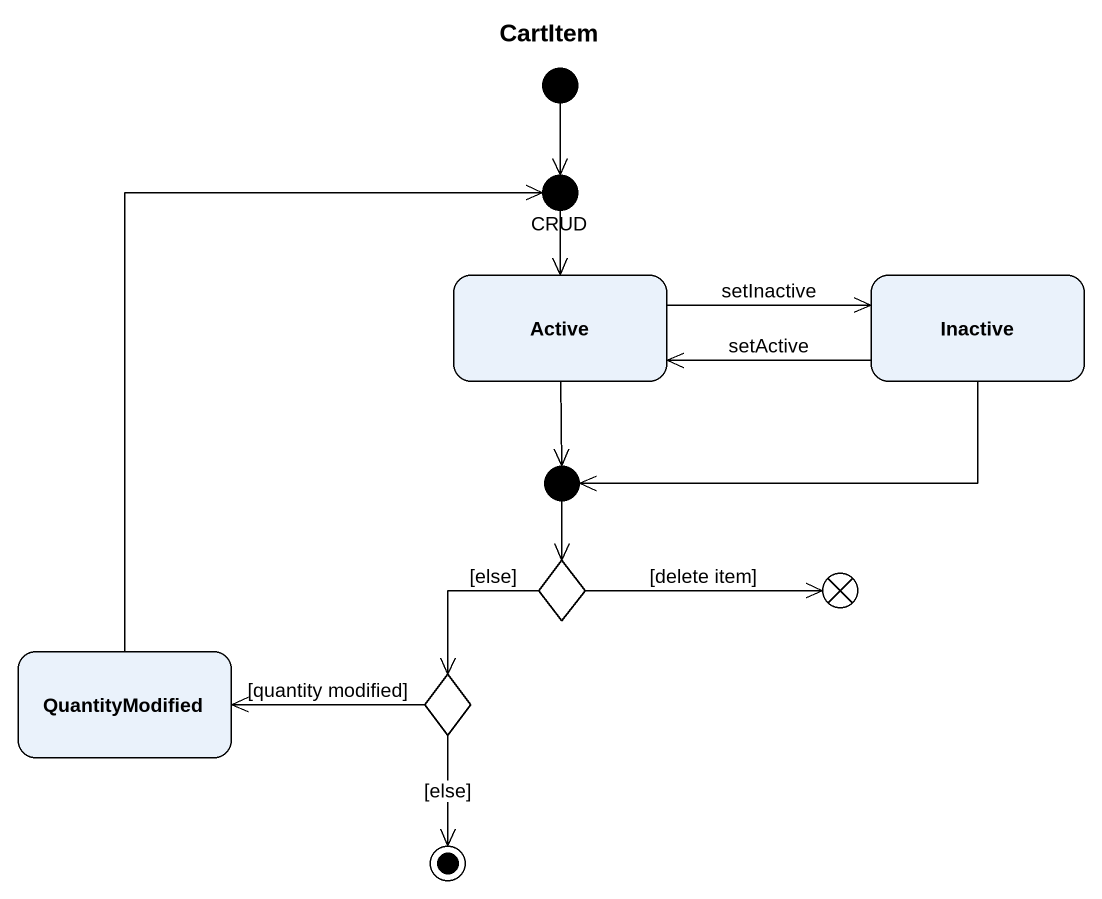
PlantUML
@startuml
title CartItem
hide empty description
state CRUD <<choice>> #4B0082
state Active
state Inactive
state junction1 <<choice>>
state choice1 <<choice>>
state exit1 <<choice>>
state QuantityModified
state choice2 <<choice>>
[*] --> CRUD
CRUD --> Active
Active -right-> Inactive : setInactive
Active --> junction1
Inactive -left-> Active : setActive
Inactive -left-> junction1
junction1 --> choice1
choice1 -right-> exit1 : [delete item]
choice1 --> choice2 : [else]
QuantityModified -up-> CRUD
choice2 -left-> QuantityModified : [quantity modified]
choice2 --> [*] : [else]
@enduml
